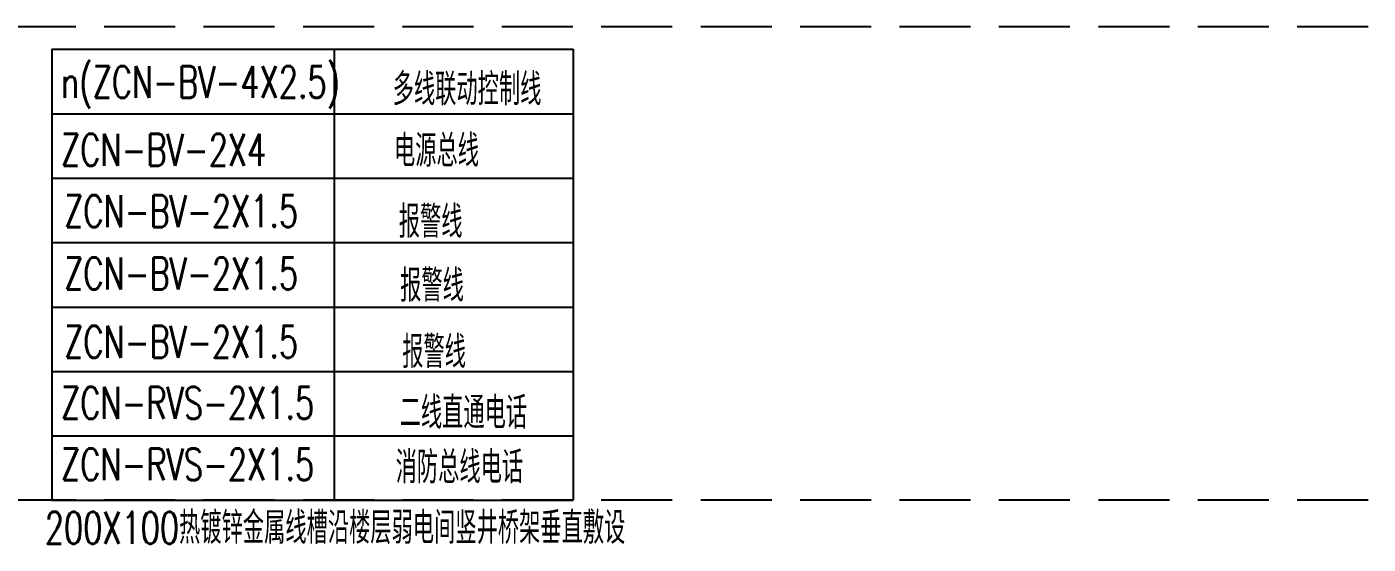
# Model space of a CAD drawing. Extents: x 913510 to 997610, y -270398 to 254224.
# Drawn here: x 968720 to 987610, y -103549 to -96265 of the extents above; entities that cross this region are included whole.
import ezdxf

# ---------------------------------------------------------------- set-up
doc = ezdxf.new("R2010")
doc.units = 0
doc.header["$LTSCALE"] = 1000
doc.header["$MEASUREMENT"] = 0
doc.linetypes.add('DASH', pattern=[0.35, 0.25, -0.1])
doc.layers.add('电气标注', color=61, linetype='Continuous')
doc.layers.add('线路', color=6, linetype='Continuous')
doc.styles.add('tjhztxt', font='tjromans.shx', dxfattribs={"bigfont": 'tjhztxt.shx'})

msp = doc.modelspace()

# ---------------------------------------------------------------- linework, layer by layer
at = {"layer": '电气标注', "color": 4}
for p, q in [((969070, -96581, -99), (969070, -102932, -99)), ((969070, -96581, -99), (976412, -96581, -99)), ((969070, -96581, -99), (976412, -96581, -99)), ((973049, -96581, -99), (973049, -102932, -99)), ((976412, -96581, -99), (976412, -102932, -99)), ((969070, -97488, -99), (976412, -97488, -99)), ((969070, -98396, -99), (976412, -98396, -99)), ((969070, -99303, -99), (976412, -99303, -99)), ((969070, -100210, -99), (976412, -100210, -99)), ((969070, -101117, -99), (976412, -101117, -99)), ((969070, -102024, -99), (976412, -102024, -99)), ((969070, -102932, -99), (962522, -102932, -99)), ((969070, -102932, -99), (976412, -102932, -99))]:
    msp.add_line(p, q, dxfattribs=at)
at = {"layer": '线路', "color": 0, "linetype": 'DASH', "ltscale": 4}
for p, q in [((987610, -96265, 264), (917245, -96265, 264)), ((987610, -102932, 264), (917245, -102932, 264))]:
    msp.add_line(p, q, dxfattribs=at)

# ---------------------------------------------------------------- texts
at = {"layer": '电气标注', "style": 'tjhztxt', "width": 0.7}
for s, p in [('n(ZCN-BV-4X2.5)', (969203, -97267, -99)), ('多线联动控制线', (973872, -97369, -99)), ('ZCN-BV-2X4', (969203, -98220, -99)), ('电源总线', (973890, -98235, -99)), ('ZCN-BV-2X1.5', (969247, -99085, -99)), ('报警线', (973958, -99235, -99)), ('ZCN-BV-2X1.5', (969247, -99962, -99)), ('报警线', (973977, -100134, -99)), ('ZCN-BV-2X1.5', (969247, -100925, -99)), ('报警线', (974006, -101068, -99)), ('ZCN-RVS-2X1.5', (969203, -101786, -99)), ('二线直通电话', (973970, -101924, -99)), ('消防总线电话', (973914, -102692, -99)), ('ZCN-RVS-2X1.5', (969203, -102650, -99)), ('200X100热镀锌金属线槽沿楼层弱电间竖井桥架垂直敷设', (968974, -103544, -99))]:
    msp.add_text(s, height=450, dxfattribs=at).set_placement(p)

doc.saveas('drawing.dxf')
